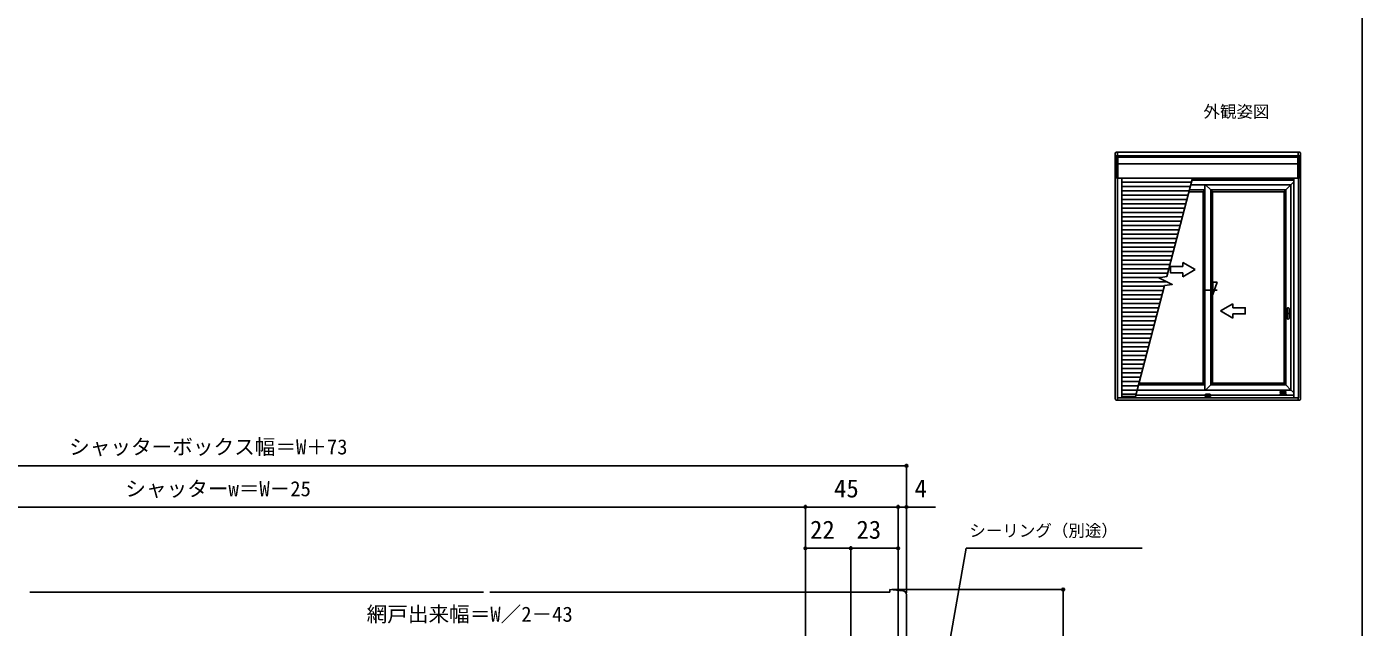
# Model space of a CAD drawing. Units: millimetres, scale not verified. Extents: x -525 to 525, y -783 to 779.
# Drawn here: x -123 to 525, y -293 to -2 of the extents above; entities that cross this region are included whole.
import ezdxf
from ezdxf.enums import TextEntityAlignment as Align

# ---------------------------------------------------------------- set-up
doc = ezdxf.new("R2010")
doc.units = ezdxf.units.MM
doc.header["$LTSCALE"] = 4
for name, color, linetype in [('0-1_USER1', 3, 'Continuous'), ('0-5_YKK_13', 4, 'Continuous'), ('0-6_YKK_A1', 4, 'Continuous'), ('0-7_YKK_D', 6, 'Continuous'), ('0-8_YKK_ZWAK', 7, 'Continuous')]:
    doc.layers.add(name, color=color, linetype=linetype)
doc.styles.add('ＭＳ ゴシック', font='')
doc.styles.get('ＭＳ ゴシック').set_extended_font_data('MS Gothic')

msp = doc.modelspace()

# ---------------------------------------------------------------- linework, layer by layer
at = {"layer": '0-5_YKK_13'}
for p, q in [((-121.002, -276.2), (98.997, -276.2)), ((101.997, -276.2), (295.999, -276.2)), ((295.999, -274.9), (302.173, -275.44)), ((295.999, -274.9), (295.999, -276.2)), ((303.999, -277.433), (303.999, -340.9))]:
    msp.add_line(p, q, dxfattribs=at)
msp.add_arc((301.999, -277.433), 2, 0, 85, dxfattribs=at)
at = {"layer": '0-6_YKK_A1'}
for p, q in [((405.25, -63.4), (405.25, -182.54)), ((494.5, -62.9), (405.75, -62.9)), ((406.325, -62.9), (406.325, -64.29)), ((493.8, -64.69), (406.45, -64.69)), ((493.8, -64.69), (406.515, -64.69)), ((493.925, -62.9), (493.925, -64.29)), ((495, -63.4), (495, -182.54)), ((493.8, -64.82), (406.45, -64.82)), ((493.8, -65.326), (406.45, -65.326)), ((493.8, -68.605), (406.45, -68.605)), ((493.8, -64.82), (406.515, -64.82)), ((493.8, -64.925), (493.8, -75.09)), ((406.25, -75.64), (406.25, -181.94)), ((406.25, -75.64), (406.25, -181.94)), ((493.8, -75.515), (406.45, -75.515)), ((408.5, -75.515), (408.5, -181.94)), ((442.116, -77.47), (408.5, -77.47)), ((442.625, -75.515), (430.201, -123.223)), ((442.378, -76.465), (491.75, -76.465)), ((491.75, -75.79), (442.553, -75.79)), ((490.475, -78.615), (491.75, -77.34)), ((491.75, -75.515), (491.75, -181.95)), ((494, -75.64), (494, -181.94)), ((441.569, -79.57), (408.5, -79.57)), ((441.022, -81.67), (408.5, -81.67)), ((440.475, -83.77), (408.5, -83.77)), ((447.8, -82.065), (440.919, -82.065)), ((448.65, -81.215), (441.141, -81.215)), ((441.805, -78.665), (490.425, -78.665)), ((448.65, -81.215), (447.8, -82.065)), ((447.8, -82.065), (447.8, -174.815)), ((448.65, -78.665), (448.65, -178.265)), ((451.6, -81.215), (449.05, -78.665)), ((451.6, -81.215), (451.6, -175.665)), ((451.6, -81.215), (452.45, -82.065)), ((487.925, -81.215), (451.6, -81.215)), ((452.45, -82.065), (452.45, -174.815)), ((487.075, -82.065), (452.45, -82.065)), ((487.075, -82.065), (487.925, -81.215)), ((487.075, -82.065), (487.075, -174.815)), ((487.925, -81.215), (490.425, -78.715)), ((487.925, -81.215), (487.925, -175.665)), ((490.425, -78.665), (490.475, -78.615)), ((490.475, -78.615), (490.425, -78.665)), ((490.425, -78.665), (490.425, -178.265)), ((439.928, -85.87), (408.5, -85.87)), ((439.382, -87.97), (408.5, -87.97)), ((438.835, -90.07), (408.5, -90.07)), ((438.288, -92.17), (408.5, -92.17)), ((437.741, -94.27), (408.5, -94.27)), ((437.194, -96.37), (408.5, -96.37)), ((436.647, -98.47), (408.5, -98.47)), ((436.1, -100.57), (408.5, -100.57)), ((435.553, -102.67), (408.5, -102.67)), ((435.007, -104.77), (408.5, -104.77)), ((434.46, -106.87), (408.5, -106.87)), ((433.913, -108.97), (408.5, -108.97)), ((433.366, -111.07), (408.5, -111.07)), ((432.819, -113.17), (408.5, -113.17)), ((432.272, -115.27), (408.5, -115.27)), ((437.988, -116.351), (437.987, -118.315)), ((443.987, -119.815), (437.988, -116.351)), ((431.725, -117.37), (408.5, -117.37)), ((431.178, -119.47), (408.5, -119.47)), ((430.632, -121.57), (408.5, -121.57)), ((431.987, -118.315), (437.987, -118.315)), ((443.987, -119.815), (437.987, -123.279)), ((437.987, -121.315), (437.987, -123.279)), ((427.243, -123.67), (408.5, -123.67)), ((430.37, -125.77), (408.5, -125.77)), ((428.991, -127.87), (408.5, -127.87)), ((429.067, -127.577), (414.908, -181.95)), ((452.6, -127.815), (452.45, -127.815)), ((454.6, -125.815), (452.6, -131.815)), ((454.6, -125.815), (452.6, -125.815)), ((452.6, -131.815), (452.6, -125.815)), ((428.444, -129.97), (408.5, -129.97)), ((427.897, -132.07), (408.5, -132.07)), ((427.35, -134.17), (408.5, -134.17)), ((454.6, -129.815), (449.1, -129.815)), ((452.6, -131.815), (452.45, -131.815)), ((426.803, -136.27), (408.5, -136.27)), ((426.257, -138.37), (408.5, -138.37)), ((425.71, -140.47), (408.5, -140.47)), ((456.262, -139.815), (462.263, -136.351)), ((456.262, -139.815), (462.263, -143.279)), ((462.263, -136.351), (462.263, -138.315)), ((462.263, -141.315), (462.263, -143.279)), ((488.075, -141.065), (489.975, -141.065)), ((488.575, -143.365), (488.575, -138.765)), ((489.475, -138.765), (489.475, -143.365)), ((425.163, -142.57), (408.5, -142.57)), ((424.616, -144.67), (408.5, -144.67)), ((424.069, -146.77), (408.5, -146.77)), ((423.522, -148.87), (408.5, -148.87)), ((422.975, -150.97), (408.5, -150.97)), ((422.428, -153.07), (408.5, -153.07)), ((421.882, -155.17), (408.5, -155.17)), ((421.335, -157.27), (408.5, -157.27)), ((420.788, -159.37), (408.5, -159.37)), ((420.241, -161.47), (408.5, -161.47)), ((419.694, -163.57), (408.5, -163.57)), ((419.147, -165.67), (408.5, -165.67)), ((418.6, -167.77), (408.5, -167.77)), ((418.053, -169.87), (408.5, -169.87)), ((417.507, -171.97), (408.5, -171.97)), ((416.96, -174.07), (408.5, -174.07)), ((416.766, -174.815), (447.8, -174.815)), ((448.65, -175.665), (447.8, -174.815)), ((451.6, -175.665), (452.45, -174.815)), ((452.45, -174.815), (487.075, -174.815)), ((487.925, -175.665), (487.075, -174.815)), ((416.413, -176.17), (408.5, -176.17)), ((415.866, -178.27), (408.5, -178.27)), ((415.363, -180.2), (408.5, -180.2)), ((415.09, -181.25), (408.5, -181.25)), ((448.891, -180.715), (415.229, -180.715)), ((490.425, -178.265), (415.867, -178.265)), ((416.544, -175.665), (448.65, -175.665)), ((448.875, -181.35), (448.875, -180.78)), ((448.877, -180.767), (448.967, -180.431)), ((448.967, -180.431), (449.015, -180.251)), ((449, -178.265), (451.6, -175.665)), ((451.231, -180.431), (449.019, -180.431)), ((449.063, -180.214), (449.07, -180.214)), ((451.18, -180.214), (449.07, -180.214)), ((451.18, -180.214), (451.187, -180.214)), ((451.235, -180.251), (451.283, -180.431)), ((451.283, -180.431), (451.373, -180.767)), ((491.75, -180.715), (451.359, -180.715)), ((451.375, -180.78), (451.375, -181.35)), ((451.6, -175.665), (487.925, -175.665)), ((487.725, -178.89), (485.455, -178.89)), ((485.455, -179.49), (487.725, -179.49)), ((487.725, -179.965), (485.455, -179.965)), ((485.455, -180.565), (487.725, -180.565)), ((490.425, -178.165), (487.925, -175.665)), ((490.425, -178.265), (490.475, -178.315)), ((490.478, -178.318), (491.75, -179.59)), ((494.5, -183.04), (405.75, -183.04)), ((406.35, -181.99), (406.2, -181.99)), ((406.325, -181.99), (406.325, -183.04)), ((406.35, -181.94), (406.35, -181.99)), ((406.35, -181.94), (407.85, -181.94)), ((406.35, -181.99), (407.85, -181.99)), ((407.85, -181.99), (407.85, -181.94)), ((407.85, -181.94), (408.5, -181.94)), ((408, -181.99), (407.85, -181.99)), ((408, -181.94), (408, -181.95)), ((492.25, -181.95), (408, -181.95)), ((408, -181.965), (408, -181.95)), ((408, -181.965), (408, -182.025)), ((448.925, -181.354), (451.325, -181.354)), ((491.75, -181.94), (492.4, -181.94)), ((492.25, -181.95), (492.25, -181.94)), ((492.25, -181.95), (492.25, -181.965)), ((492.25, -181.965), (492.25, -182.025)), ((492.4, -181.99), (492.25, -181.99)), ((492.4, -181.94), (492.4, -181.99)), ((492.4, -181.94), (493.9, -181.94)), ((492.4, -181.99), (493.9, -181.99)), ((493.9, -181.99), (493.9, -181.94)), ((493.9, -181.94), (494.05, -181.94)), ((494.05, -181.99), (493.9, -181.99)), ((493.925, -181.99), (493.925, -183.04)), ((494.05, -181.94), (494.05, -181.99))]:
    msp.add_line(p, q, dxfattribs=at)
for points in [[(406.05, -64.29), (406.45, -64.29), (406.45, -75.64), (406.05, -75.64)], [(494.2, -64.29), (493.8, -64.29), (493.8, -75.64), (494.2, -75.64)]]:
    msp.add_lwpolyline(points, close=True, dxfattribs=at)
for points in [[(437.987, -121.315), (431.987, -121.315), (431.987, -118.315)], [(429.067, -127.577), (432.832, -127.008), (426.436, -123.792), (430.201, -123.223)], [(462.263, -141.315), (468.263, -141.315), (468.263, -138.315), (462.263, -138.315)], [(406.2, -181.99), (406.2, -181.94), (406.35, -181.94)], [(492.25, -182.025), (492.25, -182.04), (408, -182.04), (408, -182.025)]]:
    msp.add_lwpolyline(points, dxfattribs=at)
for centre, radius, start, end in [((405.75, -63.4), 0.5, 165.93013, 180), ((405.75, -63.4), 0.5, 90, 165.93013), ((494.5, -63.4), 0.5, 14.06987, 90), ((494.5, -63.4), 0.5, 0, 14.06987), ((489.025, -138.765), 0.45, 0, 180), ((488.74, -137.94), 0.45, 274.94605, 303.16936), ((489.025, -143.365), 0.45, 180, 0), ((448.925, -180.78), 0.05, 165, 180), ((449.063, -180.264), 0.05, 90, 165), ((451.187, -180.264), 0.05, 15, 90), ((451.325, -180.78), 0.05, 0, 15), ((485.455, -179.19), 0.3, 90, 270), ((485.455, -180.265), 0.3, 90, 270), ((487.725, -179.19), 0.3, 270, 90), ((487.725, -180.265), 0.3, 270, 90), ((405.75, -182.54), 0.5, 180, 194.06987), ((405.75, -182.54), 0.5, 194.06987, 270), ((494.5, -182.54), 0.5, 270, 345.93013), ((494.5, -182.54), 0.5, 345.93013, 0)]:
    msp.add_arc(centre, radius, start, end, dxfattribs=at)
for centre, major_axis, ratio, start_param, end_param in [((449.015, -180.444), (0.0483, -0.0129), 0.259991, 1.7005698, 3.1415927), ((449.042, -180.344), (0.0335, 0.0847), 0.540405, 3.2225337, 3.3523072), ((451.208, -180.344), (-0.0335, 0.0847), 0.540405, 2.9308781, 3.0606516), ((451.235, -180.444), (0.0483, 0.0129), 0.259991, 0, 1.4410229), ((448.925, -181.35), (0.05, 0), 0.087489, 3.1415927, 4.712389), ((451.325, -181.35), (0.05, 0), 0.087489, 4.712389, 6.2831853)]:
    msp.add_ellipse(centre, major_axis=major_axis, ratio=ratio, start_param=start_param, end_param=end_param, dxfattribs=at)
at = {"layer": '0-7_YKK_D'}
for p, q in [((-329.001, -214.9), (303.999, -214.9)), ((303.999, -276.433), (303.999, -213.9)), ((254.999, -234.9), (-280, -234.9)), ((254.999, -321.4), (254.999, -233.9)), ((254.999, -321.4), (254.999, -233.9)), ((299.999, -234.9), (254.999, -234.9)), ((299.999, -321.9), (299.999, -233.9)), ((299.999, -321.9), (299.999, -233.9)), ((303.999, -276.433), (303.999, -233.9)), ((254.999, -321.4), (254.999, -253.9)), ((276.999, -254.9), (254.999, -254.9)), ((276.999, -332.9), (276.999, -253.9)), ((276.999, -332.9), (276.999, -253.9)), ((299.999, -254.9), (276.999, -254.9)), ((299.999, -321.9), (299.999, -253.9)), ((296.999, -274.9), (380.999, -274.9)), ((379.999, -274.9), (379.999, -454.9))]:
    msp.add_line(p, q, dxfattribs=at)
for points in [[(299.999, -234.9), (303.999, -234.9), (318.117, -234.9)], [(302.813, -426.131), (303.256, -423.619), (333.005, -254.9), (418.321, -254.9)]]:
    msp.add_lwpolyline(points, dxfattribs=at)
for centre in [(303.999, -214.9), (254.999, -234.9), (254.999, -234.9), (299.999, -234.9), (299.999, -234.9), (303.999, -234.9), (254.999, -254.9), (276.999, -254.9), (276.999, -254.9), (299.999, -254.9), (379.999, -274.9)]:
    msp.add_circle(centre, 0.637, dxfattribs=at)
at = {"layer": '0-8_YKK_ZWAK'}
msp.add_lwpolyline([(-525, -782.9), (525, -782.9), (525, 747.1)], dxfattribs=at)

# ---------------------------------------------------------------- texts
at = {"layer": '0-1_USER1', "style": 'ＭＳ ゴシック'}
msp.add_text('外観姿図', height=5.865, dxfattribs=at).set_placement((448, -47.9), align=Align.BOTTOM_LEFT)
at = {"layer": '0-7_YKK_D', "style": 'ＭＳ ゴシック'}
for s, height, p in [('シャッターボックス幅＝W＋73', 7.331, (-101.933, -211.593)), ('シャッターw＝W－25', 7.331, (-74.688, -231.877)), ('45', 8.798, (268.908, -232.9)), ('4', 8.798, (307.935, -232.9)), ('22', 8.798, (257.271, -252.9)), ('23', 8.798, (279.771, -252.9)), ('シーリング（別途）', 5.865, (334.494, -251.009)), ('網戸出来幅＝W／2－43', 7.331, (42.285, -292.693))]:
    msp.add_text(s, height=height, dxfattribs=at).set_placement(p, align=Align.BOTTOM_LEFT)

doc.saveas('drawing.dxf')
